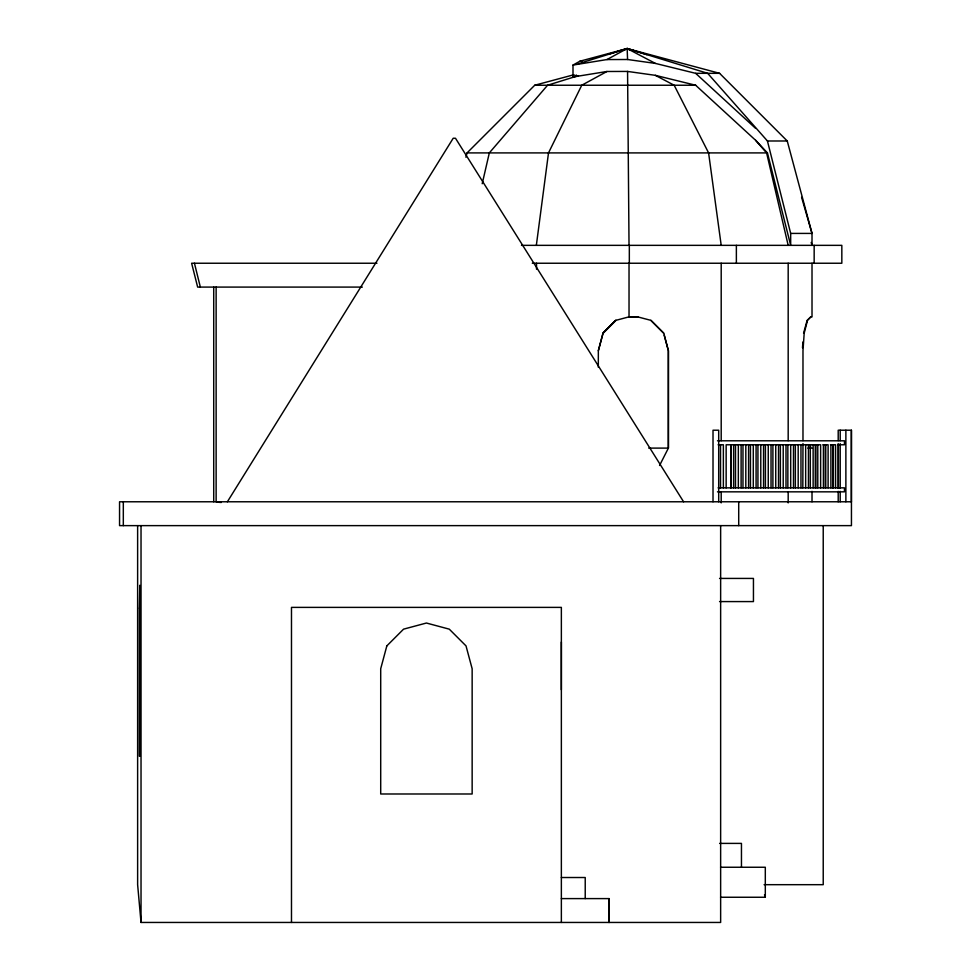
<?xml version="1.0" encoding="UTF-8"?>
<svg xmlns="http://www.w3.org/2000/svg" width="971" height="971" viewBox="0 0 971 971"><rect width="100%" height="100%" fill="white"/><g stroke="black" fill="none" stroke-linecap="round" stroke-linejoin="round"><path stroke-width="1.46" d="M220.927 502.638L220.927 501.776M561.359 689.75L561.359 642.049M609.072 898.6L609.072 922.45L609.072 898.6L561.359 898.6M720.64 525.627L720.64 922.45L141.026 922.45L137.627 884.678L137.627 525.627M720.591 897.253L765.306 897.253L765.306 867.249L720.591 867.249M536.514 269.198L536.526 263.238M802.495 347.776L802.932 341.938M536.344 245.347L548.506 152.908L581.75 85.242L606.96 71.49L627.569 71.429L655.364 75.337L695.649 85.242L755.681 140.358L767.442 152.908L790.673 245.347L790.673 233.416L767.442 140.989L707.665 73.323L627.157 48.55L579.93 61.209L572.999 65.069L572.999 76.988L606.96 71.49M482.211 183.725L489.323 152.908L547.583 85.242L578.461 75.629M598.318 367.184L598.342 350.701L603.015 333.187L615.832 320.357L629.026 316.849L629.026 263.238M465.91 157.241L467.063 152.908L534.73 85.242L574.092 74.694M598.342 350.701L603.052 333.187L615.832 320.357M803.575 333.187L807.144 320.357L810.724 316.91L812.011 316.91L812.011 263.238M659.564 465.485L668.388 448.104L668.4 350.701L663.715 333.187L650.922 320.357L637.801 316.91L629.026 316.849M227.384 501.776L453.202 138.246L455.484 138.246L683.584 501.776M810.821 316.91L807.496 320.357L804.194 333.187L802.981 350.701L802.981 440.616M603.052 333.187L615.917 320.357M572.999 76.988L576.458 75.058M572.999 65.069L606.96 59.559L627.157 48.55L719.584 73.323L787.25 140.989L812.011 233.416L812.011 245.347L811.186 242.459M624.535 49.934L627.157 48.55L646.989 54.728M578.461 63.71L627.157 48.55L655.364 63.406L695.649 73.323L719.584 73.323M610.128 53.781L627.157 48.55L629.766 49.97M606.96 59.559L627.569 59.51L655.364 63.406M579.93 61.209L582.357 61.209M534.73 85.242L695.649 85.242M767.442 140.989L787.25 140.989M467.063 152.908L767.442 152.908M790.673 233.416L812.011 233.416L801.597 197.307M521.488 245.347L841.833 245.347L841.833 263.238L532.302 263.238M376.942 263.238L191.627 263.238L197.647 287.088L362.353 287.088M637.886 316.91L628.905 316.849M650.873 320.357L663.715 333.187M717.472 440.798L844.454 440.798L844.454 444.779L837.961 444.779M718.091 444.779L723.371 444.779L723.371 487.855M822.91 444.779L828.105 444.779L828.105 487.855M830.399 444.779L835.582 444.779L835.582 487.855M648.713 448.104L668.388 448.104L668.388 350.701L664.249 335.262M807.836 448.104L812.011 448.104M718.091 487.855L844.454 487.855L844.454 491.836L717.472 491.836M851.446 501.776L119.554 501.776L119.554 525.627L851.446 525.627L851.446 430.214L838.204 430.214L838.204 440.652M719.56 578.425L753.447 578.425L753.447 601.583L719.56 601.583M719.62 843.398L741.456 843.398L741.456 867.249M561.359 877.517L585.222 877.517L585.222 898.6M764.104 884.678L823.226 884.678L823.226 525.627M219.725 502.42L216.132 501.776L216.132 287.088M655.364 75.337L674.177 85.242L708.599 152.908L721.198 245.347M695.649 73.323L755.681 128.439M755.681 140.358L766.605 152.908L788.185 245.347M764.505 894.789L765.306 897.253M194.443 263.238L200.342 287.088M627.157 48.55L627.569 59.51M627.569 71.429L629.026 245.347M851.361 430.214L851.361 501.776M845.875 430.214L845.875 501.776M840.206 430.214L840.206 440.652M840.206 443.626L840.206 488.352M840.206 491.338L840.206 501.776M838.374 444.779L838.374 487.855M838.204 443.626L838.204 488.352M838.204 491.338L838.204 501.776M833.385 444.779L833.385 487.855M832.754 444.779L832.754 487.855M830.885 444.779L830.885 487.855M825.751 444.779L825.751 487.855M825.265 444.779L825.265 487.855M823.408 444.779L823.408 487.855M820.629 487.855L820.629 444.779L726.15 444.779L726.15 487.855M817.788 444.779L817.788 487.855M815.931 444.779L815.931 487.855M815.276 444.779L815.276 487.855M814.159 245.347L814.159 263.238M813.14 444.779L813.14 487.855M812.011 491.338L812.011 501.776M810.482 444.779L810.482 447.752M810.3 444.779L810.3 487.855M808.442 444.779L808.442 487.855M805.663 444.779L805.663 487.855M802.981 443.613L802.823 487.855M800.966 444.779L800.966 487.855M798.186 444.779L798.186 487.855M795.346 444.779L795.346 487.855M793.489 444.779L793.489 487.855M790.697 444.779L790.697 487.855M788.185 263.238L788.185 440.688M788.185 492.261L788.185 502.881M787.857 444.779L787.857 487.855M786 444.779L786 487.855M783.221 444.779L783.221 487.855M780.381 444.779L780.381 487.855M778.524 444.779L778.524 487.855M775.744 444.779L775.744 487.855M772.904 444.779L772.904 487.855M771.035 444.779L771.035 487.855M768.255 444.779L768.255 487.855M765.415 444.779L765.415 487.855M763.558 444.779L763.558 487.855M760.779 444.779L760.779 487.855M757.938 444.779L757.938 487.855M756.081 444.779L756.081 487.855M753.29 444.779L753.29 487.855M750.462 444.779L750.462 487.855M748.592 444.779L748.592 487.855M745.813 444.779L745.813 487.855M742.973 444.779L742.973 487.855M741.116 444.779L741.116 487.855M738.713 501.776L738.713 525.627M738.336 444.779L738.336 487.855M736.37 245.347L736.37 263.238M735.496 444.779L735.496 487.855M733.639 444.779L733.639 487.855M721.198 263.238L721.198 440.688M721.198 492.261L721.198 502.881M720.531 444.779L720.531 487.855M718.698 501.776L718.698 430.214L713.017 430.214L713.017 501.776M629.329 245.347L629.329 263.238M561.359 922.45L561.359 607.385L291.482 607.385L291.482 922.45M213.717 287.088L213.717 501.776M141.026 525.627L141.026 922.45M123.317 501.776L123.317 525.627M139.411 608.125L139.351 756.215L140.273 756.215L139.812 585.258L139.411 608.125M386.834 645.897L380.705 668.752L380.705 793.987L472.149 793.987L472.149 668.752L466.019 645.897L449.282 629.159L426.427 623.03L403.56 629.159L386.834 645.897M730.847 487.855L730.847 444.779L730.799 487.855"/></g></svg>
